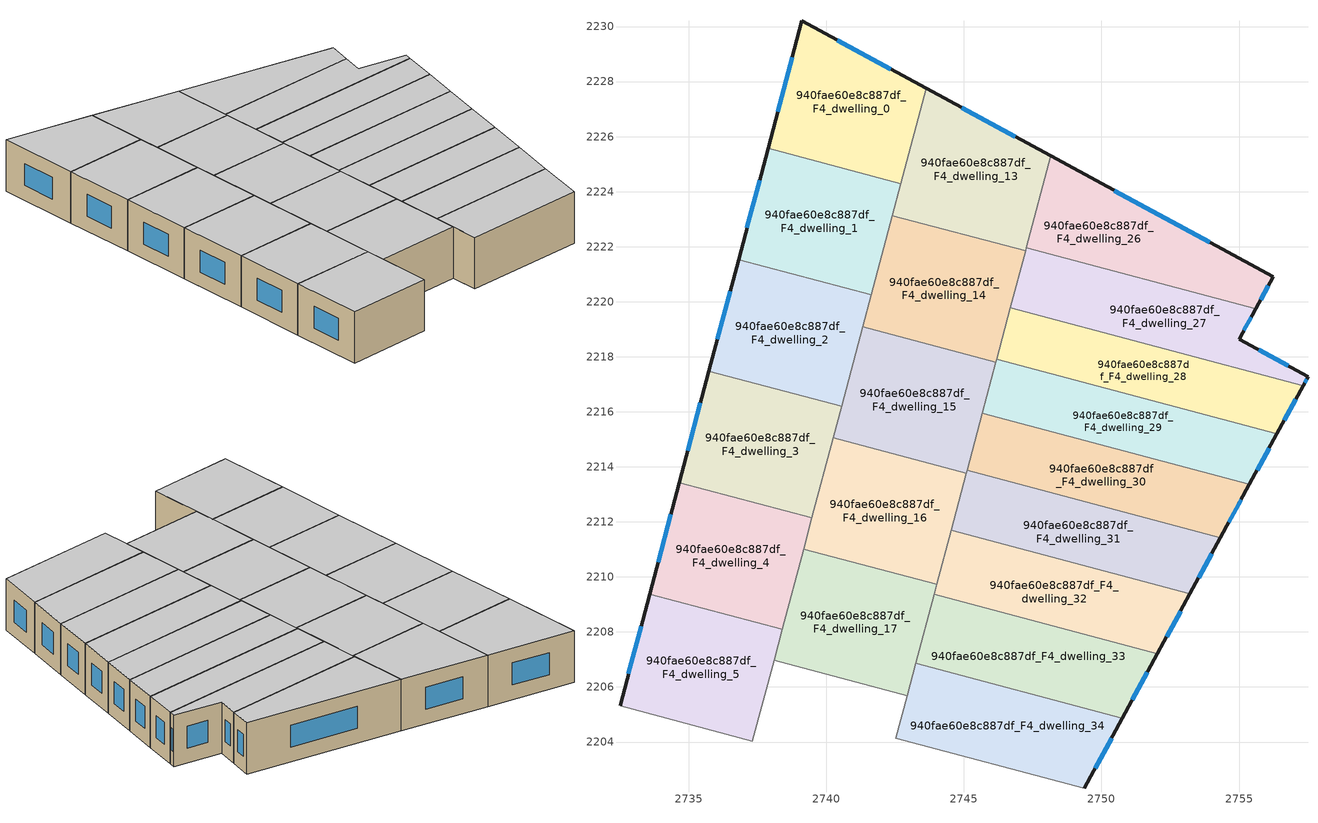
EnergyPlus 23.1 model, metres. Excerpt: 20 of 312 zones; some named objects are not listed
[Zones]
940fae60e8c887df_F4_dwelling_0
 floor to 940fae60e8c887df_F3_dwelling_0 (EU_floor_Construction): 2743.64,2227.75 2742.71,2224.29 2737.89,2225.58 2739.12,2230.21 z12
 wall outside (EU_wall_Construction): 2743.64,2227.75 2739.12,2230.21 2737.89,2225.58 z12:15
 wall to 940fae60e8c887df_F4_dwelling_1 (EU_wall_Construction): 2737.89,2225.58 2742.71,2224.29 z12:15
 wall to 940fae60e8c887df_F4_dwelling_13 (EU_wall_Construction): 2742.71,2224.29 2743.64,2227.75 z12:15
 window (EU_Window_Construction): 2738.76,2228.89 2738.24,2226.9 / 2742.34,2228.46 2740.41,2229.51 z12.86:14.14
 ceiling to 940fae60e8c887df_F5_dwelling_0 (EU_floor_Construction): 2742.71,2224.29 2743.64,2227.75 2739.12,2230.21 2737.89,2225.58 z15
940fae60e8c887df_F4_dwelling_1
 floor to 940fae60e8c887df_F3_dwelling_1 (EU_floor_Construction): 2742.71,2224.29 2741.64,2220.25 2736.81,2221.53 2737.89,2225.58 z12
 wall outside (EU_wall_Construction): 2737.89,2225.58 2736.81,2221.53 z12:15
 wall to 940fae60e8c887df_F4_dwelling_2 (EU_wall_Construction): 2736.81,2221.53 2741.64,2220.25 z12:15
 wall to 940fae60e8c887df_F4_dwelling_14 (EU_wall_Construction): 2741.64,2220.25 2742.4,2223.13 z12:15
 wall to 940fae60e8c887df_F4_dwelling_13 (EU_wall_Construction): 2742.4,2223.13 2742.71,2224.29 z12:15
 window (EU_Window_Construction): 2737.58,2224.42 2737.12,2222.69 z12.86:14.14
 ceiling to 940fae60e8c887df_F5_dwelling_1 (EU_floor_Construction): 2741.64,2220.25 2742.71,2224.29 2737.89,2225.58 2736.81,2221.53 z15
940fae60e8c887df_F4_dwelling_13
 floor to 940fae60e8c887df_F3_dwelling_13 (EU_floor_Construction): 2748.16,2225.3 2747.24,2221.84 2742.4,2223.13 2743.64,2227.75 z12
 wall outside (EU_wall_Construction): 2748.16,2225.3 2743.64,2227.75 z12:15
 wall to 940fae60e8c887df_F4_dwelling_14 (EU_wall_Construction): 2742.4,2223.13 2747.24,2221.84 z12:15
 wall to 940fae60e8c887df_F4_dwelling_26 (EU_wall_Construction): 2747.27,2221.97 2748.16,2225.3 z12:15
 wall to 940fae60e8c887df_F4_dwelling_27 (EU_wall_Construction): 2747.24,2221.84 2747.27,2221.97 z12:15
 window (EU_Window_Construction): 2746.87,2226 2744.93,2227.05 z12.86:14.14
 ceiling to 940fae60e8c887df_F5_dwelling_13 (EU_floor_Construction): 2747.24,2221.84 2748.16,2225.3 2743.64,2227.75 2742.4,2223.13 z15
940fae60e8c887df_F4_dwelling_14
 floor to 940fae60e8c887df_F3_dwelling_14 (EU_floor_Construction): 2747.24,2221.84 2746.16,2217.8 2741.33,2219.09 2742.4,2223.13 z12
 wall to 940fae60e8c887df_F4_dwelling_15 (EU_wall_Construction): 2741.33,2219.09 2746.16,2217.8 z12:15
 wall to 940fae60e8c887df_F4_dwelling_27 (EU_wall_Construction): 2746.69,2219.79 2747.24,2221.84 z12:15
 wall to 940fae60e8c887df_F4_dwelling_28 (EU_wall_Construction): 2746.19,2217.91 2746.69,2219.78 z12:15
 wall to 940fae60e8c887df_F4_dwelling_2 (EU_wall_Construction): 2741.64,2220.24 2741.33,2219.09 z12:15
 wall to 940fae60e8c887df_F4_dwelling_29 (EU_wall_Construction): 2746.16,2217.8 2746.19,2217.91 z12:15
 ceiling to 940fae60e8c887df_F5_dwelling_14 (EU_floor_Construction): 2746.16,2217.8 2747.24,2221.84 2742.4,2223.13 2741.33,2219.09 z15
940fae60e8c887df_F4_dwelling_15
 floor to 940fae60e8c887df_F3_dwelling_15 (EU_floor_Construction): 2746.16,2217.8 2745.09,2213.76 2740.25,2215.05 2741.33,2219.09 z12
 wall to 940fae60e8c887df_F4_dwelling_16 (EU_wall_Construction): 2740.25,2215.05 2745.09,2213.76 z12:15
 wall to 940fae60e8c887df_F4_dwelling_2 (EU_wall_Construction): 2741.33,2219.09 2740.56,2216.2 z12:15
 wall to 940fae60e8c887df_F4_dwelling_30 (EU_wall_Construction): 2745.12,2213.88 2745.67,2215.94 z12:15
 wall to 940fae60e8c887df_F4_dwelling_29 (EU_wall_Construction): 2745.67,2215.94 2746.16,2217.8 z12:15
 wall to 940fae60e8c887df_F4_dwelling_3 (EU_wall_Construction): 2740.56,2216.2 2740.25,2215.05 z12:15
 wall to 940fae60e8c887df_F4_dwelling_31 (EU_wall_Construction): 2745.09,2213.76 2745.12,2213.88 z12:15
 ceiling to 940fae60e8c887df_F5_dwelling_15 (EU_floor_Construction): 2745.09,2213.76 2746.16,2217.8 2741.33,2219.09 2740.25,2215.05 z15
940fae60e8c887df_F4_dwelling_16
 floor to 940fae60e8c887df_F3_dwelling_16 (EU_floor_Construction): 2745.09,2213.76 2744.01,2209.72 2739.18,2211.01 2740.25,2215.05 z12
 wall to 940fae60e8c887df_F4_dwelling_17 (EU_wall_Construction): 2739.18,2211.01 2744.01,2209.72 z12:15
 wall to 940fae60e8c887df_F4_dwelling_3 (EU_wall_Construction): 2740.25,2215.05 2739.48,2212.14 z12:15
 wall to 940fae60e8c887df_F4_dwelling_31 (EU_wall_Construction): 2744.54,2211.69 2745.09,2213.76 z12:15
 wall to 940fae60e8c887df_F4_dwelling_32 (EU_wall_Construction): 2744.01,2209.72 2744.54,2211.69 z12:15
 wall to 940fae60e8c887df_F4_dwelling_4 (EU_wall_Construction): 2739.48,2212.14 2739.18,2211.01 z12:15
 ceiling to 940fae60e8c887df_F5_dwelling_16 (EU_floor_Construction): 2744.01,2209.72 2745.09,2213.76 2740.25,2215.05 2739.18,2211.01 z15
940fae60e8c887df_F4_dwelling_17
 floor to 940fae60e8c887df_F3_dwelling_17 (EU_floor_Construction): 2744.01,2209.72 2742.94,2205.69 2738.1,2206.97 2739.18,2211.01 z12
 wall to 940fae60e8c887df_F4_dwelling_18 (EU_wall_Construction): 2738.1,2206.97 2742.94,2205.69 z12:15
 wall to 940fae60e8c887df_F4_dwelling_4 (EU_wall_Construction): 2739.18,2211.01 2738.4,2208.09 z12:15
 wall to 940fae60e8c887df_F4_dwelling_33 (EU_wall_Construction): 2743.25,2206.87 2743.92,2209.37 z12:15
 wall to 940fae60e8c887df_F4_dwelling_5 (EU_wall_Construction): 2738.4,2208.09 2738.1,2206.97 z12:15
 wall to 940fae60e8c887df_F4_dwelling_32 (EU_wall_Construction): 2743.92,2209.37 2744.01,2209.72 z12:15
 wall to 940fae60e8c887df_F4_dwelling_34 (EU_wall_Construction): 2742.94,2205.69 2743.25,2206.87 z12:15
 ceiling to 940fae60e8c887df_F5_dwelling_17 (EU_floor_Construction): 2742.94,2205.69 2744.01,2209.72 2739.18,2211.01 2738.1,2206.97 z15
940fae60e8c887df_F4_dwelling_2
 floor to 940fae60e8c887df_F3_dwelling_2 (EU_floor_Construction): 2741.64,2220.25 2740.56,2216.2 2735.73,2217.48 2736.81,2221.53 z12
 wall outside (EU_wall_Construction): 2736.81,2221.53 2735.73,2217.48 z12:15
 wall to 940fae60e8c887df_F4_dwelling_3 (EU_wall_Construction): 2735.73,2217.48 2740.56,2216.2 z12:15
 window (EU_Window_Construction): 2736.5,2220.37 2736.04,2218.64 z12.86:14.14
 ceiling to 940fae60e8c887df_F5_dwelling_2 (EU_floor_Construction): 2740.56,2216.2 2741.64,2220.25 2736.81,2221.53 2735.73,2217.48 z15
940fae60e8c887df_F4_dwelling_26
 floor to 940fae60e8c887df_F3_dwelling_26 (EU_floor_Construction): 2756.24,2220.9 2755.61,2219.75 2747.27,2221.97 2748.16,2225.3 z12
 wall outside (EU_wall_Construction): 2755.61,2219.75 2756.24,2220.9 2748.16,2225.3 z12:15
 wall to 940fae60e8c887df_F4_dwelling_27 (EU_wall_Construction): 2747.27,2221.97 2755.61,2219.75 z12:15
 window (EU_Window_Construction): 2753.93,2222.16 2750.47,2224.04 / 2755.79,2220.08 2756.06,2220.57 z12.86:14.14
 ceiling to 940fae60e8c887df_F5_dwelling_26 (EU_floor_Construction): 2755.61,2219.75 2756.24,2220.9 2748.16,2225.3 2747.27,2221.97 z15
940fae60e8c887df_F4_dwelling_27
 floor to 940fae60e8c887df_F3_dwelling_27 (EU_floor_Construction): 2755.61,2219.75 2755.01,2218.64 2757.51,2217.28 2757.33,2216.95 2746.69,2219.79 2747.27,2221.97 z12
 wall outside (EU_wall_Construction): 2757.33,2216.95 2757.51,2217.28 2755.01,2218.64 2755.61,2219.75 z12:15
 wall to 940fae60e8c887df_F4_dwelling_28 (EU_wall_Construction): 2746.69,2219.79 2757.33,2216.95 z12:15
 window (EU_Window_Construction): 2755.18,2218.96 2755.44,2219.43 / 2756.79,2217.67 2755.72,2218.25 / 2757.38,2217.05 2757.45,2217.19 z12.86:14.14
 ceiling to 940fae60e8c887df_F5_dwelling_27 (EU_floor_Construction): 2757.33,2216.95 2757.51,2217.28 2755.01,2218.64 2755.61,2219.75 2747.27,2221.97 2746.69,2219.79 z15
940fae60e8c887df_F4_dwelling_28
 floor to 940fae60e8c887df_F3_dwelling_28 (EU_floor_Construction): 2757.33,2216.95 2756.37,2215.2 2746.19,2217.91 2746.69,2219.79 z12
 wall outside (EU_wall_Construction): 2756.37,2215.2 2757.33,2216.95 z12:15
 wall to 940fae60e8c887df_F4_dwelling_29 (EU_wall_Construction): 2746.19,2217.91 2756.37,2215.2 z12:15
 window (EU_Window_Construction): 2756.65,2215.7 2757.05,2216.45 z12.86:14.14
 ceiling to 940fae60e8c887df_F5_dwelling_28 (EU_floor_Construction): 2756.37,2215.2 2757.33,2216.95 2746.69,2219.79 2746.19,2217.91 z15
940fae60e8c887df_F4_dwelling_29
 floor to 940fae60e8c887df_F3_dwelling_29 (EU_floor_Construction): 2756.37,2215.2 2755.38,2213.36 2745.67,2215.94 2746.19,2217.91 z12
 wall outside (EU_wall_Construction): 2755.38,2213.36 2756.37,2215.2 z12:15
 wall to 940fae60e8c887df_F4_dwelling_30 (EU_wall_Construction): 2745.67,2215.94 2755.38,2213.36 z12:15
 window (EU_Window_Construction): 2755.66,2213.88 2756.09,2214.67 z12.86:14.14
 ceiling to 940fae60e8c887df_F5_dwelling_29 (EU_floor_Construction): 2755.38,2213.36 2756.37,2215.2 2746.19,2217.91 2745.67,2215.94 z15
940fae60e8c887df_F4_dwelling_3
 floor to 940fae60e8c887df_F3_dwelling_3 (EU_floor_Construction): 2740.56,2216.2 2739.48,2212.14 2734.66,2213.43 2735.73,2217.48 z12
 wall outside (EU_wall_Construction): 2735.73,2217.48 2734.66,2213.43 z12:15
 wall to 940fae60e8c887df_F4_dwelling_4 (EU_wall_Construction): 2734.66,2213.43 2739.48,2212.14 z12:15
 window (EU_Window_Construction): 2735.43,2216.32 2734.97,2214.58 z12.86:14.14
 ceiling to 940fae60e8c887df_F5_dwelling_3 (EU_floor_Construction): 2739.48,2212.14 2740.56,2216.2 2735.73,2217.48 2734.66,2213.43 z15
940fae60e8c887df_F4_dwelling_30
 floor to 940fae60e8c887df_F3_dwelling_30 (EU_floor_Construction): 2755.38,2213.36 2754.33,2211.43 2745.12,2213.88 2745.67,2215.94 z12
 wall outside (EU_wall_Construction): 2754.33,2211.43 2755.38,2213.36 z12:15
 wall to 940fae60e8c887df_F4_dwelling_31 (EU_wall_Construction): 2745.12,2213.88 2754.33,2211.43 z12:15
 window (EU_Window_Construction): 2754.62,2211.98 2755.08,2212.81 z12.86:14.14
 ceiling to 940fae60e8c887df_F5_dwelling_30 (EU_floor_Construction): 2754.33,2211.43 2755.38,2213.36 2745.67,2215.94 2745.12,2213.88 z15
940fae60e8c887df_F4_dwelling_31
 floor to 940fae60e8c887df_F3_dwelling_31 (EU_floor_Construction): 2754.33,2211.43 2753.21,2209.38 2744.54,2211.69 2745.12,2213.88 z12
 wall outside (EU_wall_Construction): 2753.21,2209.38 2754.33,2211.43 z12:15
 wall to 940fae60e8c887df_F4_dwelling_32 (EU_wall_Construction): 2744.54,2211.69 2753.21,2209.38 z12:15
 window (EU_Window_Construction): 2753.53,2209.97 2754.01,2210.84 z12.86:14.14
 ceiling to 940fae60e8c887df_F5_dwelling_31 (EU_floor_Construction): 2753.21,2209.38 2754.33,2211.43 2745.12,2213.88 2744.54,2211.69 z15
940fae60e8c887df_F4_dwelling_32
 floor to 940fae60e8c887df_F3_dwelling_32 (EU_floor_Construction): 2753.21,2209.38 2752.03,2207.21 2743.92,2209.37 2744.54,2211.69 z12
 wall outside (EU_wall_Construction): 2752.03,2207.21 2753.21,2209.38 z12:15
 wall to 940fae60e8c887df_F4_dwelling_33 (EU_wall_Construction): 2743.92,2209.37 2752.03,2207.21 z12:15
 window (EU_Window_Construction): 2752.37,2207.83 2752.88,2208.76 z12.86:14.14
 ceiling to 940fae60e8c887df_F5_dwelling_32 (EU_floor_Construction): 2752.03,2207.21 2753.21,2209.38 2744.54,2211.69 2743.92,2209.37 z15
940fae60e8c887df_F4_dwelling_33
 floor to 940fae60e8c887df_F3_dwelling_33 (EU_floor_Construction): 2752.03,2207.21 2750.76,2204.87 2743.25,2206.87 2743.92,2209.37 z12
 wall outside (EU_wall_Construction): 2750.76,2204.87 2752.03,2207.21 z12:15
 wall to 940fae60e8c887df_F4_dwelling_34 (EU_wall_Construction): 2743.25,2206.87 2750.76,2204.87 z12:15
 window (EU_Window_Construction): 2751.12,2205.53 2751.67,2206.54 z12.86:14.14
 ceiling to 940fae60e8c887df_F5_dwelling_33 (EU_floor_Construction): 2750.76,2204.87 2752.03,2207.21 2743.92,2209.37 2743.25,2206.87 z15
940fae60e8c887df_F4_dwelling_34
 floor to 940fae60e8c887df_F3_dwelling_34 (EU_floor_Construction): 2750.76,2204.87 2749.38,2202.32 2742.53,2204.15 2743.25,2206.87 z12
 wall outside (EU_wall_Construction): 2749.38,2202.32 2750.76,2204.87 z12:15
 wall to 940fae60e8c887df_F4_dwelling_35 (EU_wall_Construction): 2742.53,2204.15 2749.38,2202.32 z12:15
 wall to 940fae60e8c887df_F4_dwelling_18 (EU_wall_Construction): 2742.94,2205.69 2742.53,2204.15 z12:15
 window (EU_Window_Construction): 2749.77,2203.05 2750.37,2204.14 z12.86:14.14
 ceiling to 940fae60e8c887df_F5_dwelling_34 (EU_floor_Construction): 2749.38,2202.32 2750.76,2204.87 2743.25,2206.87 2742.53,2204.15 z15
940fae60e8c887df_F4_dwelling_4
 floor to 940fae60e8c887df_F3_dwelling_4 (EU_floor_Construction): 2739.48,2212.14 2738.4,2208.09 2733.58,2209.37 2734.66,2213.43 z12
 wall outside (EU_wall_Construction): 2734.66,2213.43 2733.58,2209.37 z12:15
 wall to 940fae60e8c887df_F4_dwelling_5 (EU_wall_Construction): 2733.58,2209.37 2738.4,2208.09 z12:15
 window (EU_Window_Construction): 2734.35,2212.27 2733.89,2210.53 z12.86:14.14
 ceiling to 940fae60e8c887df_F5_dwelling_4 (EU_floor_Construction): 2738.4,2208.09 2739.48,2212.14 2734.66,2213.43 2733.58,2209.37 z15
940fae60e8c887df_F4_dwelling_5
 floor to 940fae60e8c887df_F3_dwelling_5 (EU_floor_Construction): 2738.4,2208.09 2737.32,2204.03 2732.5,2205.31 2733.58,2209.37 z12
 wall outside (EU_wall_Construction): 2733.58,2209.37 2732.5,2205.31 z12:15
 wall to 940fae60e8c887df_F4_dwelling_6 (EU_wall_Construction): 2732.5,2205.31 2737.32,2204.03 z12:15
 wall to 940fae60e8c887df_F4_dwelling_18 (EU_wall_Construction): 2737.32,2204.03 2738.1,2206.97 z12:15
 window (EU_Window_Construction): 2733.27,2208.21 2732.81,2206.47 z12.86:14.14
 ceiling to 940fae60e8c887df_F5_dwelling_5 (EU_floor_Construction): 2737.32,2204.03 2738.4,2208.09 2733.58,2209.37 2732.5,2205.31 z15
[Building]
EU S2 Campaign: North Axis=0; Terrain=City; Solar Distribution=FullExterior
[Site:Location]
Helsinki-Vantaa.AP: Latitude=60.317; Longitude=24.963; Time Zone=2; Elevation=54.6
[SizingPeriod:WeatherFileDays]
AnnualSizingPeriod: Begin Month=1; Begin Day of Month=1; End Month=12; End Day of Month=31; Day of Week for Start Day=Monday; Use Weather File Daylight Saving Period=No; Use Weather File Rain and Snow Indicators=No
[MATERIAL]
EU_InternalMass_Material: Roughness=MediumRough; Thickness=0.1; Conductivity=1; Density=1800; Specific Heat=900; Thermal Absorptance=0.9; Solar Absorptance=0.7; Visible Absorptance=0.7
[MATERIAL:NOMASS] Roughness=MediumRough; Thermal Absorptance=0.9; Solar Absorptance=0.7; Visible Absorptance=0.7
Name | Thermal Resistance
EU_wall_NoMass | 5.91765
EU_floor_NoMass | 6.2875
[WINDOWMATERIAL:SIMPLEGLAZINGSYSTEM]
EU_Window_SimpleGlazing: UFactor=0.994035; Solar Heat Gain Coefficient=0.7; Visible Transmittance=0.7
[CONSTRUCTION]
EU_wall_Construction: EU_wall_NoMass
EU_floor_Construction: EU_floor_NoMass
EU_Window_Construction: EU_Window_SimpleGlazing
EU_InternalMass_Construction: EU_InternalMass_Material
[ZONE] Type=1; Multiplier=1; Ceiling Height=autocalculate; Floor Area=autocalculate; Part of Total Floor Area=Yes
Name | Volume
940fae60e8c887df_F4_dwelling_0; 940fae60e8c887df_F4_dwelling_34 | 62.7524
940fae60e8c887df_F4_dwelling_1; 940fae60e8c887df_F4_dwelling_17 | 62.759
940fae60e8c887df_F4_dwelling_13 | 62.7554
940fae60e8c887df_F4_dwelling_14 | 62.7649
940fae60e8c887df_F4_dwelling_15 | 62.7598
940fae60e8c887df_F4_dwelling_16; 940fae60e8c887df_F4_dwelling_26 | 62.7605
940fae60e8c887df_F4_dwelling_2 | 62.7495
940fae60e8c887df_F4_dwelling_27; 940fae60e8c887df_F4_dwelling_3; 940fae60e8c887df_F4_dwelling_31 | 62.7539
940fae60e8c887df_F4_dwelling_28 | 62.7642
940fae60e8c887df_F4_dwelling_29 | 62.748
940fae60e8c887df_F4_dwelling_30 | 62.7664
940fae60e8c887df_F4_dwelling_32 | 62.7466
940fae60e8c887df_F4_dwelling_33 | 62.7678
940fae60e8c887df_F4_dwelling_4 | 62.7568
940fae60e8c887df_F4_dwelling_5 | 62.7583
[INTERNALMASS] Construction=EU_InternalMass_Construction
Name | Zone or ZoneList | Surface Area
940fae60e8c887df_F4_dwelling_0_EU_InternalMass | 940fae60e8c887df_F4_dwelling_0 | 20.9173
940fae60e8c887df_F4_dwelling_1_EU_InternalMass | 940fae60e8c887df_F4_dwelling_1 | 20.9199
940fae60e8c887df_F4_dwelling_2_EU_InternalMass | 940fae60e8c887df_F4_dwelling_2 | 20.916
940fae60e8c887df_F4_dwelling_3_EU_InternalMass | 940fae60e8c887df_F4_dwelling_3 | 20.918
940fae60e8c887df_F4_dwelling_4_EU_InternalMass | 940fae60e8c887df_F4_dwelling_4 | 20.9187
940fae60e8c887df_F4_dwelling_5_EU_InternalMass | 940fae60e8c887df_F4_dwelling_5 | 20.9196
940fae60e8c887df_F4_dwelling_13_EU_InternalMass | 940fae60e8c887df_F4_dwelling_13 | 20.919
940fae60e8c887df_F4_dwelling_14_EU_InternalMass | 940fae60e8c887df_F4_dwelling_14 | 20.9217
940fae60e8c887df_F4_dwelling_15_EU_InternalMass | 940fae60e8c887df_F4_dwelling_15 | 20.9199
940fae60e8c887df_F4_dwelling_16_EU_InternalMass | 940fae60e8c887df_F4_dwelling_16 | 20.9199
940fae60e8c887df_F4_dwelling_17_EU_InternalMass | 940fae60e8c887df_F4_dwelling_17 | 20.9199
940fae60e8c887df_F4_dwelling_26_EU_InternalMass | 940fae60e8c887df_F4_dwelling_26 | 20.9201
940fae60e8c887df_F4_dwelling_27_EU_InternalMass | 940fae60e8c887df_F4_dwelling_27 | 20.9179
940fae60e8c887df_F4_dwelling_28_EU_InternalMass | 940fae60e8c887df_F4_dwelling_28 | 20.921
940fae60e8c887df_F4_dwelling_29_EU_InternalMass | 940fae60e8c887df_F4_dwelling_29 | 20.9164
940fae60e8c887df_F4_dwelling_30_EU_InternalMass | 940fae60e8c887df_F4_dwelling_30 | 20.9221
940fae60e8c887df_F4_dwelling_31_EU_InternalMass | 940fae60e8c887df_F4_dwelling_31 | 20.9178
940fae60e8c887df_F4_dwelling_32_EU_InternalMass | 940fae60e8c887df_F4_dwelling_32 | 20.9155
940fae60e8c887df_F4_dwelling_33_EU_InternalMass | 940fae60e8c887df_F4_dwelling_33 | 20.9227
940fae60e8c887df_F4_dwelling_34_EU_InternalMass | 940fae60e8c887df_F4_dwelling_34 | 20.9175
[OTHEREQUIPMENT] Fuel Type=Electricity; Design Level Calculation Method=Watts/Area; Power per Zone Floor Area=1; Fraction Latent=0; Fraction Radiant=0; Fraction Lost=0; Carbon Dioxide Generation Rate=0; EndUse Subcategory=EU_Step8_InternalGains
Name | Zone or ZoneList or Space or SpaceList | Schedule
EU_Step8_InternalGain_940fae60e8c887df_F4_dwelling_0_f000 | 940fae60e8c887df_F4_dwelling_0 | EU_Step8_GainSchedule_940fae60e8c887df_F4_dwelling_0_f000
EU_Step8_InternalGain_940fae60e8c887df_F4_dwelling_1_f000 | 940fae60e8c887df_F4_dwelling_1 | EU_Step8_GainSchedule_940fae60e8c887df_F4_dwelling_1_f000
EU_Step8_InternalGain_940fae60e8c887df_F4_dwelling_2_f000 | 940fae60e8c887df_F4_dwelling_2 | EU_Step8_GainSchedule_940fae60e8c887df_F4_dwelling_2_f000
EU_Step8_InternalGain_940fae60e8c887df_F4_dwelling_3_f000 | 940fae60e8c887df_F4_dwelling_3 | EU_Step8_GainSchedule_940fae60e8c887df_F4_dwelling_3_f000
EU_Step8_InternalGain_940fae60e8c887df_F4_dwelling_4_f000 | 940fae60e8c887df_F4_dwelling_4 | EU_Step8_GainSchedule_940fae60e8c887df_F4_dwelling_4_f000
EU_Step8_InternalGain_940fae60e8c887df_F4_dwelling_5_f000 | 940fae60e8c887df_F4_dwelling_5 | EU_Step8_GainSchedule_940fae60e8c887df_F4_dwelling_5_f000
EU_Step8_InternalGain_940fae60e8c887df_F4_dwelling_13_f000 | 940fae60e8c887df_F4_dwelling_13 | EU_Step8_GainSchedule_940fae60e8c887df_F4_dwelling_13_f000
EU_Step8_InternalGain_940fae60e8c887df_F4_dwelling_14_f000 | 940fae60e8c887df_F4_dwelling_14 | EU_Step8_GainSchedule_940fae60e8c887df_F4_dwelling_14_f000
EU_Step8_InternalGain_940fae60e8c887df_F4_dwelling_15_f000 | 940fae60e8c887df_F4_dwelling_15 | EU_Step8_GainSchedule_940fae60e8c887df_F4_dwelling_15_f000
EU_Step8_InternalGain_940fae60e8c887df_F4_dwelling_16_f000 | 940fae60e8c887df_F4_dwelling_16 | EU_Step8_GainSchedule_940fae60e8c887df_F4_dwelling_16_f000
EU_Step8_InternalGain_940fae60e8c887df_F4_dwelling_17_f000 | 940fae60e8c887df_F4_dwelling_17 | EU_Step8_GainSchedule_940fae60e8c887df_F4_dwelling_17_f000
EU_Step8_InternalGain_940fae60e8c887df_F4_dwelling_26_f000 | 940fae60e8c887df_F4_dwelling_26 | EU_Step8_GainSchedule_940fae60e8c887df_F4_dwelling_26_f000
EU_Step8_InternalGain_940fae60e8c887df_F4_dwelling_27_f000 | 940fae60e8c887df_F4_dwelling_27 | EU_Step8_GainSchedule_940fae60e8c887df_F4_dwelling_27_f000
EU_Step8_InternalGain_940fae60e8c887df_F4_dwelling_28_f000 | 940fae60e8c887df_F4_dwelling_28 | EU_Step8_GainSchedule_940fae60e8c887df_F4_dwelling_28_f000
EU_Step8_InternalGain_940fae60e8c887df_F4_dwelling_29_f000 | 940fae60e8c887df_F4_dwelling_29 | EU_Step8_GainSchedule_940fae60e8c887df_F4_dwelling_29_f000
EU_Step8_InternalGain_940fae60e8c887df_F4_dwelling_30_f000 | 940fae60e8c887df_F4_dwelling_30 | EU_Step8_GainSchedule_940fae60e8c887df_F4_dwelling_30_f000
EU_Step8_InternalGain_940fae60e8c887df_F4_dwelling_31_f000 | 940fae60e8c887df_F4_dwelling_31 | EU_Step8_GainSchedule_940fae60e8c887df_F4_dwelling_31_f000
EU_Step8_InternalGain_940fae60e8c887df_F4_dwelling_32_f000 | 940fae60e8c887df_F4_dwelling_32 | EU_Step8_GainSchedule_940fae60e8c887df_F4_dwelling_32_f000
EU_Step8_InternalGain_940fae60e8c887df_F4_dwelling_33_f000 | 940fae60e8c887df_F4_dwelling_33 | EU_Step8_GainSchedule_940fae60e8c887df_F4_dwelling_33_f000
EU_Step8_InternalGain_940fae60e8c887df_F4_dwelling_34_f000 | 940fae60e8c887df_F4_dwelling_34 | EU_Step8_GainSchedule_940fae60e8c887df_F4_dwelling_34_f000
[ZONEVENTILATION:DESIGNFLOWRATE] Schedule=EU_AlwaysOn; Design Flow Rate Calculation Method=AirChanges/Hour; Air Changes per Hour=0.596421; Ventilation Type=Natural; Fan Pressure Rise=0; Fan Total Efficiency=1; Constant Term Coefficient=1; Temperature Term Coefficient=0; Velocity Term Coefficient=0; Velocity Squared Term Coefficient=0; Minimum Indoor Temperature=-100; Maximum Indoor Temperature=100; Delta Temperature=-100; Minimum Outdoor Temperature=-100; Maximum Outdoor Temperature=100; Maximum Wind Speed=40
Name | Zone or ZoneList or Space or SpaceList
EU_ConstantAir_940fae60e8c887df_F4_dwelling_0 | 940fae60e8c887df_F4_dwelling_0
EU_ConstantAir_940fae60e8c887df_F4_dwelling_1 | 940fae60e8c887df_F4_dwelling_1
EU_ConstantAir_940fae60e8c887df_F4_dwelling_2 | 940fae60e8c887df_F4_dwelling_2
EU_ConstantAir_940fae60e8c887df_F4_dwelling_3 | 940fae60e8c887df_F4_dwelling_3
EU_ConstantAir_940fae60e8c887df_F4_dwelling_4 | 940fae60e8c887df_F4_dwelling_4
EU_ConstantAir_940fae60e8c887df_F4_dwelling_5 | 940fae60e8c887df_F4_dwelling_5
EU_ConstantAir_940fae60e8c887df_F4_dwelling_13 | 940fae60e8c887df_F4_dwelling_13
EU_ConstantAir_940fae60e8c887df_F4_dwelling_14 | 940fae60e8c887df_F4_dwelling_14
EU_ConstantAir_940fae60e8c887df_F4_dwelling_15 | 940fae60e8c887df_F4_dwelling_15
EU_ConstantAir_940fae60e8c887df_F4_dwelling_16 | 940fae60e8c887df_F4_dwelling_16
EU_ConstantAir_940fae60e8c887df_F4_dwelling_17 | 940fae60e8c887df_F4_dwelling_17
EU_ConstantAir_940fae60e8c887df_F4_dwelling_26 | 940fae60e8c887df_F4_dwelling_26
EU_ConstantAir_940fae60e8c887df_F4_dwelling_27 | 940fae60e8c887df_F4_dwelling_27
EU_ConstantAir_940fae60e8c887df_F4_dwelling_28 | 940fae60e8c887df_F4_dwelling_28
EU_ConstantAir_940fae60e8c887df_F4_dwelling_29 | 940fae60e8c887df_F4_dwelling_29
EU_ConstantAir_940fae60e8c887df_F4_dwelling_30 | 940fae60e8c887df_F4_dwelling_30
EU_ConstantAir_940fae60e8c887df_F4_dwelling_31 | 940fae60e8c887df_F4_dwelling_31
EU_ConstantAir_940fae60e8c887df_F4_dwelling_32 | 940fae60e8c887df_F4_dwelling_32
EU_ConstantAir_940fae60e8c887df_F4_dwelling_33 | 940fae60e8c887df_F4_dwelling_33
EU_ConstantAir_940fae60e8c887df_F4_dwelling_34 | 940fae60e8c887df_F4_dwelling_34
[HVACTEMPLATE:ZONE:IDEALLOADSAIRSYSTEM] System Availability Schedule=EU_AlwaysOn; Maximum Heating Supply Air Temperature=50; Minimum Cooling Supply Air Temperature=13; Maximum Heating Supply Air Humidity Ratio=0.0156; Minimum Cooling Supply Air Humidity Ratio=0.0077; Heating Limit=NoLimit; Cooling Limit=NoLimit; Heating Availability Schedule=EU_AlwaysOn; Cooling Availability Schedule=EU_CoolingOff; Dehumidification Control Type=ConstantSensibleHeatRatio; Cooling Sensible Heat Ratio=0.7; Dehumidification Setpoint=60; Humidification Control Type=None; Humidification Setpoint=30; Outdoor Air Method=None; Outdoor Air Flow Rate per Person=0.00944; Outdoor Air Flow Rate per Zone Floor Area=0; Outdoor Air Flow Rate per Zone=0; Demand Controlled Ventilation Type=None; Outdoor Air Economizer Type=NoEconomizer; Heat Recovery Type=None; Sensible Heat Recovery Effectiveness=0.7; Latent Heat Recovery Effectiveness=0.65
Name | Template Thermostat
940fae60e8c887df_F4_dwelling_0 | EU_HeatOnly_940fae60e8c887df_F4_dwelling_0
940fae60e8c887df_F4_dwelling_1 | EU_HeatOnly_940fae60e8c887df_F4_dwelling_1
940fae60e8c887df_F4_dwelling_2 | EU_HeatOnly_940fae60e8c887df_F4_dwelling_2
940fae60e8c887df_F4_dwelling_3 | EU_HeatOnly_940fae60e8c887df_F4_dwelling_3
940fae60e8c887df_F4_dwelling_4 | EU_HeatOnly_940fae60e8c887df_F4_dwelling_4
940fae60e8c887df_F4_dwelling_5 | EU_HeatOnly_940fae60e8c887df_F4_dwelling_5
940fae60e8c887df_F4_dwelling_13 | EU_HeatOnly_940fae60e8c887df_F4_dwelling_13
940fae60e8c887df_F4_dwelling_14 | EU_HeatOnly_940fae60e8c887df_F4_dwelling_14
940fae60e8c887df_F4_dwelling_15 | EU_HeatOnly_940fae60e8c887df_F4_dwelling_15
940fae60e8c887df_F4_dwelling_16 | EU_HeatOnly_940fae60e8c887df_F4_dwelling_16
940fae60e8c887df_F4_dwelling_17 | EU_HeatOnly_940fae60e8c887df_F4_dwelling_17
940fae60e8c887df_F4_dwelling_26 | EU_HeatOnly_940fae60e8c887df_F4_dwelling_26
940fae60e8c887df_F4_dwelling_27 | EU_HeatOnly_940fae60e8c887df_F4_dwelling_27
940fae60e8c887df_F4_dwelling_28 | EU_HeatOnly_940fae60e8c887df_F4_dwelling_28
940fae60e8c887df_F4_dwelling_29 | EU_HeatOnly_940fae60e8c887df_F4_dwelling_29
940fae60e8c887df_F4_dwelling_30 | EU_HeatOnly_940fae60e8c887df_F4_dwelling_30
940fae60e8c887df_F4_dwelling_31 | EU_HeatOnly_940fae60e8c887df_F4_dwelling_31
940fae60e8c887df_F4_dwelling_32 | EU_HeatOnly_940fae60e8c887df_F4_dwelling_32
940fae60e8c887df_F4_dwelling_33 | EU_HeatOnly_940fae60e8c887df_F4_dwelling_33
940fae60e8c887df_F4_dwelling_34 | EU_HeatOnly_940fae60e8c887df_F4_dwelling_34
[SIZING:ZONE] Zone Cooling Design Supply Air Temperature Input Method=SupplyAirTemperature; Zone Cooling Design Supply Air Temperature=13; Zone Heating Design Supply Air Temperature Input Method=SupplyAirTemperature; Zone Heating Design Supply Air Temperature=50; Zone Cooling Design Supply Air Humidity Ratio=0.008; Zone Heating Design Supply Air Humidity Ratio=0.008; Cooling Design Air Flow Method=DesignDay; Cooling Design Air Flow Rate=0; Cooling Minimum Air Flow per Zone Floor Area=0.000762; Cooling Minimum Air Flow=0; Cooling Minimum Air Flow Fraction=0.2; Heating Design Air Flow Method=DesignDay; Heating Design Air Flow Rate=0; Heating Maximum Air Flow per Zone Floor Area=0.002032; Heating Maximum Air Flow=0.141576; Heating Maximum Air Flow Fraction=0.3; Account for Dedicated Outdoor Air System=No; Dedicated Outdoor Air System Control Strategy=NeutralSupplyAir; Dedicated Outdoor Air Low Setpoint Temperature for Design=autosize; Dedicated Outdoor Air High Setpoint Temperature for Design=autosize; Zone Load Sizing Method=Sensible Load Only No Latent Load; Zone Latent Cooling Design Supply Air Humidity Ratio Input Method=HumidityRatioDifference; Zone Cooling Design Supply Air Humidity Ratio Difference=0.005; Zone Latent Heating Design Supply Air Humidity Ratio Input Method=HumidityRatioDifference; Zone Humidification Design Supply Air Humidity Ratio Difference=0.005
940fae60e8c887df_F4_dwelling_0; 940fae60e8c887df_F4_dwelling_1; 940fae60e8c887df_F4_dwelling_2; 940fae60e8c887df_F4_dwelling_3; 940fae60e8c887df_F4_dwelling_4; 940fae60e8c887df_F4_dwelling_5; 940fae60e8c887df_F4_dwelling_13; 940fae60e8c887df_F4_dwelling_14; 940fae60e8c887df_F4_dwelling_15; 940fae60e8c887df_F4_dwelling_16; 940fae60e8c887df_F4_dwelling_17; 940fae60e8c887df_F4_dwelling_26; 940fae60e8c887df_F4_dwelling_27; 940fae60e8c887df_F4_dwelling_28; 940fae60e8c887df_F4_dwelling_29; 940fae60e8c887df_F4_dwelling_30; 940fae60e8c887df_F4_dwelling_31; 940fae60e8c887df_F4_dwelling_32; 940fae60e8c887df_F4_dwelling_33; 940fae60e8c887df_F4_dwelling_34
[SCHEDULE:CONSTANT]
Name | Hourly Value
EU_AlwaysOn | 1
EU_CoolingOff | 0
[SCHEDULE:FILE] Column Number=1; Rows to Skip at Top=0; Number of Hours of Data=8760; Column Separator=Comma; Interpolate to Timestep=No; Minutes per Item=60; Adjust Schedule for Daylight Savings=Yes
Name | File
EU_Step8_GainSchedule_940fae60e8c887df_F4_dwelling_0_f000 | ../../schedules/940fae60e8c887df/940fae60e8c887df_F4_dwelling_0_f000_gain.csv
EU_Step8_GainSchedule_940fae60e8c887df_F4_dwelling_1_f000 | ../../schedules/940fae60e8c887df/940fae60e8c887df_F4_dwelling_1_f000_gain.csv
EU_Step8_GainSchedule_940fae60e8c887df_F4_dwelling_2_f000 | ../../schedules/940fae60e8c887df/940fae60e8c887df_F4_dwelling_2_f000_gain.csv
EU_Step8_GainSchedule_940fae60e8c887df_F4_dwelling_3_f000 | ../../schedules/940fae60e8c887df/940fae60e8c887df_F4_dwelling_3_f000_gain.csv
EU_Step8_GainSchedule_940fae60e8c887df_F4_dwelling_4_f000 | ../../schedules/940fae60e8c887df/940fae60e8c887df_F4_dwelling_4_f000_gain.csv
EU_Step8_GainSchedule_940fae60e8c887df_F4_dwelling_5_f000 | ../../schedules/940fae60e8c887df/940fae60e8c887df_F4_dwelling_5_f000_gain.csv
EU_Step8_GainSchedule_940fae60e8c887df_F4_dwelling_13_f000 | ../../schedules/940fae60e8c887df/940fae60e8c887df_F4_dwelling_13_f000_gain.csv
EU_Step8_GainSchedule_940fae60e8c887df_F4_dwelling_14_f000 | ../../schedules/940fae60e8c887df/940fae60e8c887df_F4_dwelling_14_f000_gain.csv
EU_Step8_GainSchedule_940fae60e8c887df_F4_dwelling_15_f000 | ../../schedules/940fae60e8c887df/940fae60e8c887df_F4_dwelling_15_f000_gain.csv
EU_Step8_GainSchedule_940fae60e8c887df_F4_dwelling_16_f000 | ../../schedules/940fae60e8c887df/940fae60e8c887df_F4_dwelling_16_f000_gain.csv
EU_Step8_GainSchedule_940fae60e8c887df_F4_dwelling_17_f000 | ../../schedules/940fae60e8c887df/940fae60e8c887df_F4_dwelling_17_f000_gain.csv
EU_Step8_GainSchedule_940fae60e8c887df_F4_dwelling_26_f000 | ../../schedules/940fae60e8c887df/940fae60e8c887df_F4_dwelling_26_f000_gain.csv
EU_Step8_GainSchedule_940fae60e8c887df_F4_dwelling_27_f000 | ../../schedules/940fae60e8c887df/940fae60e8c887df_F4_dwelling_27_f000_gain.csv
EU_Step8_GainSchedule_940fae60e8c887df_F4_dwelling_28_f000 | ../../schedules/940fae60e8c887df/940fae60e8c887df_F4_dwelling_28_f000_gain.csv
EU_Step8_GainSchedule_940fae60e8c887df_F4_dwelling_29_f000 | ../../schedules/940fae60e8c887df/940fae60e8c887df_F4_dwelling_29_f000_gain.csv
EU_Step8_GainSchedule_940fae60e8c887df_F4_dwelling_30_f000 | ../../schedules/940fae60e8c887df/940fae60e8c887df_F4_dwelling_30_f000_gain.csv
EU_Step8_GainSchedule_940fae60e8c887df_F4_dwelling_31_f000 | ../../schedules/940fae60e8c887df/940fae60e8c887df_F4_dwelling_31_f000_gain.csv
EU_Step8_GainSchedule_940fae60e8c887df_F4_dwelling_32_f000 | ../../schedules/940fae60e8c887df/940fae60e8c887df_F4_dwelling_32_f000_gain.csv
EU_Step8_GainSchedule_940fae60e8c887df_F4_dwelling_33_f000 | ../../schedules/940fae60e8c887df/940fae60e8c887df_F4_dwelling_33_f000_gain.csv
EU_Step8_GainSchedule_940fae60e8c887df_F4_dwelling_34_f000 | ../../schedules/940fae60e8c887df/940fae60e8c887df_F4_dwelling_34_f000_gain.csv
